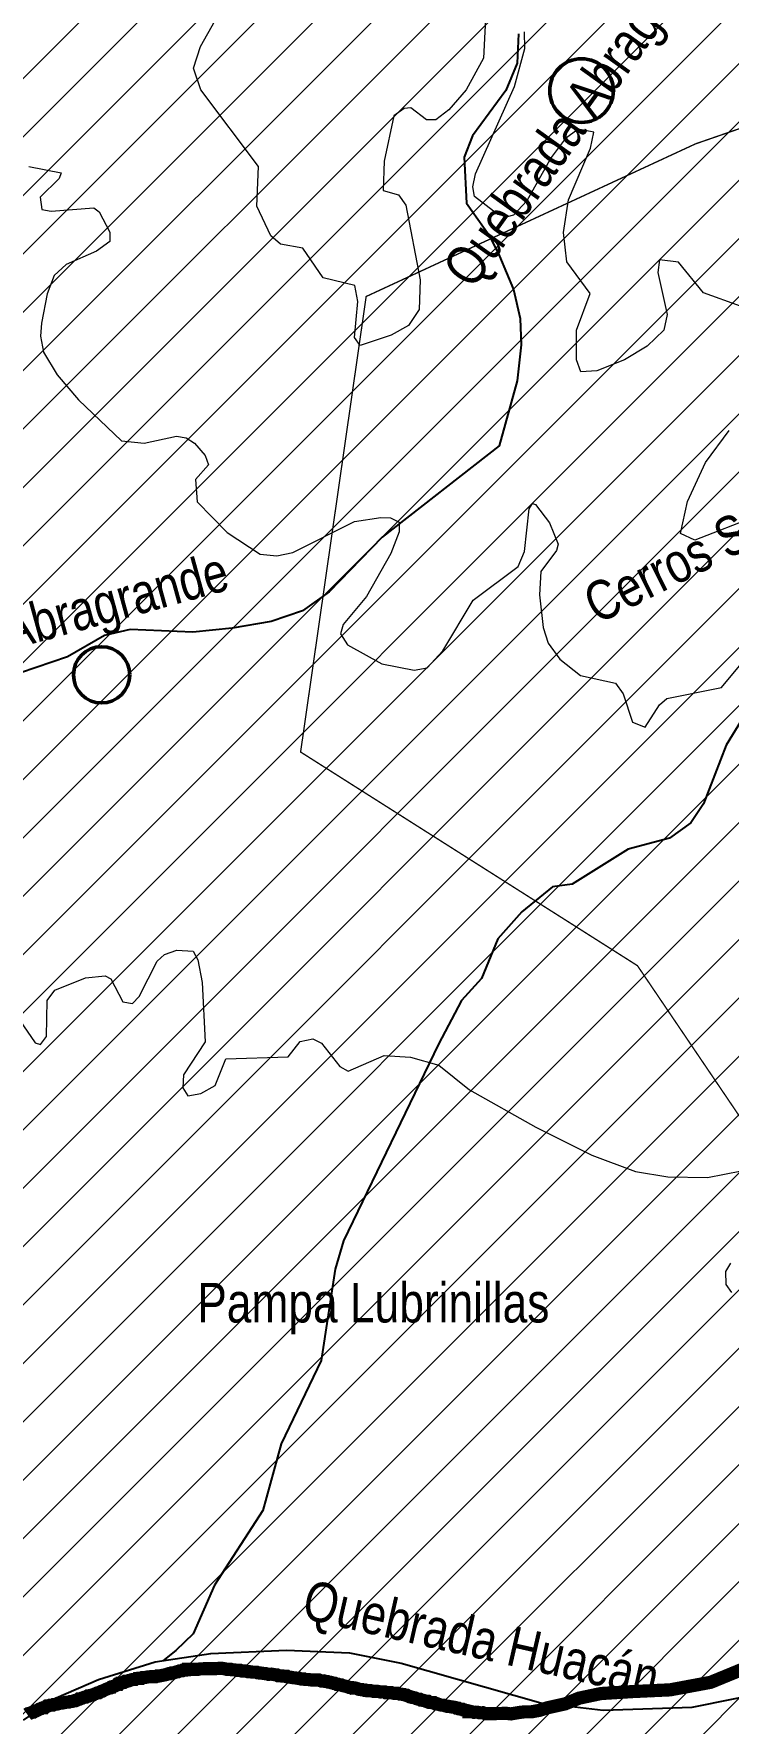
# Model space of a CAD drawing. Header units: feet. Extents: x -72 to 1107026, y -16 to 8357890.
# Drawn here: x 786460 to 791715, y 8214021 to 8226806 of the extents above; entities that cross this region are included whole.
import ezdxf

# ---------------------------------------------------------------- set-up
doc = ezdxf.new("R2010")
doc.units = ezdxf.units.FT
doc.header["$LTSCALE"] = 10
doc.header["$MEASUREMENT"] = 0
doc.linetypes.add('EJE ESC 25 000$0${ Offset Lines }', pattern=[0])
for name, color, linetype in [('_ubic.ref.nombres de PE', 7, 'CONTINUOUS'), ('AUTODEMA-inf. cofopri-Rural-PSAD', 190, 'CONTINUOUS'), ('HUELLA-MINA-PP-BUSQUEDA CATASTRAL', 34, 'CONTINUOUS'), ('INEI-PROV-PSAD56', 7, 'CONTINUOUS')]:
    doc.layers.add(name, color=color, linetype=linetype)
for name, color, linetype, lineweight in [('CURVAS_PERU_500_PSAD-18', 23, 'CONTINUOUS', 5), ('Hidrografia-IGN-QUEBRADAS', 151, 'CONTINUOUS', 25), ('INEI-DIS-AREQ', 252, 'CONTINUOUS', 9), ('Texto Toponimia IGN', 251, 'CONTINUOUS', 0)]:
    doc.layers.add(name, color=color, linetype=linetype, lineweight=lineweight)
doc.styles.add('SWILL721', font='swissi.ttf')

msp = doc.modelspace()

# ---------------------------------------------------------------- hatches: boundary and pattern name
at = {"layer": 'AUTODEMA-inf. cofopri-Rural-PSAD', "lineweight": 5}
h = msp.add_hatch(dxfattribs=at)
h.set_pattern_fill('ANSI31', color=256, scale=2500)
h.paths.add_polyline_path([(753238, 8156793), (753322, 8156780), (753238, 8156793), (761252, 8177664), (761485, 8177877), (761891, 8178033), (762006, 8178099), (762145, 8178160), (762278, 8178215), (762392, 8178274), (762497, 8178357), (762589, 8178469), (762675, 8178563), (762762, 8178662), (762856, 8178741), (762966, 8178847), (763062, 8178931), (763167, 8179043), (763215, 8179157), (763254, 8179284), (763292, 8179406), (763323, 8179543), (763341, 8179672), (763349, 8179797), (763400, 8179962), (763448, 8180102), (763499, 8180234), (763573, 8180363), (763635, 8180490), (763719, 8180589), (763826, 8180681), (763928, 8180774), (764019, 8180866), (764121, 8180950), (764228, 8181026), (764338, 8181097), (764444, 8181168), (764559, 8181213), (764712, 8181269), (764839, 8181335), (764956, 8181398), (765071, 8181451), (765175, 8181550), (765244, 8181660), (765315, 8181776), (765354, 8181893), (765389, 8182013), (765390, 8182140), (765377, 8182262), (765342, 8182396), (765286, 8182546), (765225, 8182684), (765197, 8182808), (765187, 8182943), (765170, 8183067), (765142, 8183205), (765114, 8183355), (765122, 8183484), (765143, 8183642), (765150, 8183779), (765168, 8183908), (765199, 8184028), (765243, 8184165), (765278, 8184310), (765332, 8184449), (765386, 8184576), (765432, 8184714), (765467, 8184853), (765513, 8184978), (765575, 8185115), (765661, 8185237), (765751, 8185338), (765852, 8185419), (765985, 8185503), (766099, 8185572), (766232, 8185655), (766299, 8185789), (767271, 8186800), (767271, 8186947), (767297, 8187069), (767333, 8187214), (767379, 8187334), (767466, 8187468), (767519, 8187582), (767578, 8187702), (767631, 8187831), (767690, 8187961), (767739, 8188095), (767779, 8188220), (767853, 8188349), (767930, 8188476), (768029, 8188550), (768144, 8188601), (768268, 8188621), (768396, 8188684), (768525, 8188666), (768648, 8188684), (768729, 8188803), (768760, 8188933), (768775, 8189055), (768816, 8189187), (768865, 8189314), (768913, 8189448), (768946, 8189596), (769010, 8189708), (769110, 8189804), (769242, 8189855), (769369, 8189839), (769435, 8190402), (769242, 8190676), (768955, 8190796), (768850, 8191044), (768727, 8191405), (768791, 8192051), (769355, 8193016), (769774, 8193584), (769715, 8193854), (770015, 8194180), (770358, 8194460), (770593, 8194855), (771149, 8195508), (771339, 8195882), (771620, 8196321), (772139, 8196529), (772271, 8196571), (772518, 8196829), (772893, 8197299), (773001, 8197468), (773083, 8197912), (773128, 8198271), (773053, 8198668), (772961, 8199048), (772784, 8199431), (772552, 8199747), (772403, 8199923), (772344, 8200269), (772420, 8200524), (772438, 8201124), (772378, 8201509), (772320, 8201525), (771949, 8202389), (771948, 8203291), (771835, 8204086), (771949, 8205175), (771912, 8205868), (771936, 8206678), (771927, 8207524), (771977, 8207815), (772140, 8208229), (772310, 8208881), (772199, 8209183), (771898, 8209610), (771718, 8210093), (771643, 8210618), (770734, 8212243), (770420, 8212760), (770332, 8213330), (770439, 8213909), (770573, 8214159), (770693, 8214428), (770826, 8214682), (770933, 8214964), (771027, 8215231), (771060, 8215528), (771028, 8215800), (771023, 8215945), (771008, 8216090), (770944, 8216217), (770904, 8216392), (770519, 8217145), (770239, 8217796), (770023, 8218086), (769663, 8218545), (769449, 8218924), (769225, 8219439), (769296, 8219810), (769534, 8220281), (769800, 8220721), (770123, 8220961), (770236, 8221108), (770301, 8221212), (770355, 8221316), (770388, 8221417), (770506, 8221516), (770614, 8221596), (770683, 8221720), (770695, 8221911), (770696, 8222074), (770699, 8222211), (770790, 8222424), (770811, 8222568), (770823, 8222774), (770781, 8222973), (770744, 8223095), (770724, 8223248), (770687, 8223365), (770609, 8223513), (770566, 8223607), (770536, 8223648), (770519, 8223803), (770420, 8224061), (770417, 8224114), (770411, 8224346), (770326, 8224585), (770246, 8224784), (770250, 8224878), (770152, 8225049), (770105, 8225286), (769944, 8225912), (769917, 8226101), (769939, 8226683), (769870, 8226978), (769847, 8227388), (769974, 8227697), (770102, 8227836), (770156, 8227935), (770134, 8228072), (770014, 8228391), (770087, 8228555), (770259, 8228867), (770494, 8228977), (770568, 8228972), (770670, 8228991), (770967, 8229392), (771170, 8229797), (771390, 8230281), (771541, 8230796), (771638, 8231110), (771649, 8231265), (771605, 8231522), (771627, 8231763), (771687, 8231964), (771722, 8232157), (771735, 8232337), (771693, 8232515), (771625, 8232625), (771600, 8233022), (771587, 8233284), (771570, 8233434), (771556, 8233673), (771538, 8233961), (771479, 8234294), (771495, 8234446), (771537, 8234647), (771589, 8234753), (771628, 8234908), (771626, 8235023), (771663, 8235221), (771705, 8235358), (771731, 8235452), (771806, 8235660), (771892, 8235916), (771915, 8235992), (771929, 8236129), (771913, 8236376), (771884, 8236602), (771862, 8236752), (771822, 8236938), (771796, 8237134), (771804, 8237182), (771883, 8237286), (771904, 8237405), (771913, 8237507), (771903, 8237629), (771894, 8237698), (771889, 8237802), (771827, 8237968), (771792, 8238039), (771813, 8238197), (771839, 8238311), (771838, 8238486), (771839, 8238639), (771824, 8238728), (771772, 8238886), (771717, 8239024), (771631, 8239192), (771615, 8239378), (771621, 8239502), (771614, 8239619), (771605, 8239731), (771569, 8239792), (771550, 8239932), (771551, 8240029), (771481, 8240238), (771522, 8240563), (771488, 8241022), (771468, 8241305), (820278, 8241691), (830577, 8202812), (830340, 8202672), (830000, 8202586), (829662, 8202548), (829318, 8202317), (829158, 8201793), (829053, 8201507), (828905, 8201367), (828322, 8201192), (827978, 8200961), (827919, 8200578), (827797, 8199716), (827643, 8199383), (827293, 8198961), (826996, 8198681), (826979, 8198104), (826868, 8197578), (826760, 8197196), (826743, 8196619), (826868, 8195942), (827189, 8195377), (827277, 8195085), (827159, 8194367), (827146, 8193935), (827234, 8193643), (827319, 8193256), (827453, 8192915), (827398, 8192676), (827291, 8192294), (827132, 8191818), (827119, 8191385), (827194, 8190661), (827090, 8190376), (826836, 8189950), (826722, 8189328), (826756, 8188846), (826641, 8188224), (826583, 8187889), (826334, 8187608), (826127, 8187133), (825918, 8186561), (825905, 8186129), (826032, 8185548), (825868, 8184879), (825858, 8184542), (825847, 8184158), (826032, 8183912), (826069, 8183526), (826047, 8182805), (826078, 8182227), (826108, 8181600), (826048, 8181217), (825801, 8180984), (825747, 8180793), (825636, 8180315), (825796, 8179204), (825684, 8178678), (825668, 8178149), (825657, 8177765), (825548, 8177335), (825244, 8176815), (825086, 8176386), (824977, 8175956), (824725, 8175579), (824520, 8175152), (824114, 8174443), (823712, 8173877), (823407, 8173357), (823324, 8172960), (823317, 8172729), (823307, 8172399), (823238, 8171852), (823314, 8171473), (823304, 8171154), (823327, 8170950), (823289, 8170632), (823310, 8170370), (823402, 8170016), (823586, 8169548), (823710, 8169280), (823662, 8168785), (823750, 8168195), (823303, 8168147), (822930, 8167996), (822690, 8167863), (822198, 8167624), (822071, 8167460), (821892, 8167381), (821672, 8167229), (821518, 8167084), (821383, 8166920), (821310, 8166661), (821229, 8166477), (821265, 8166226), (821329, 8166168), (821371, 8165998), (821374, 8165793), (821214, 8165770), (821034, 8165673), (820575, 8165630), (820470, 8165568), (820330, 8165544), (820169, 8165484), (819982, 8165480), (819805, 8165485), (819700, 8165414), (819649, 8165285), (819644, 8165108), (819667, 8164939), (819671, 8164762), (819732, 8164620), (819765, 8164469), (819741, 8164302), (819684, 8164248), (819479, 8164273), (819273, 8164260), (819038, 8164211), (818867, 8164134), (818823, 8164107), (818741, 8164036), (818708, 8164001), (818677, 8163932), (818710, 8163874), (818719, 8163764), (818731, 8163685), (818688, 8163660), (818637, 8163650), (818578, 8163656), (818522, 8163649), (818440, 8163596), (818419, 8163540), (818393, 8163433), (818298, 8163327), (818245, 8163363), (818164, 8163435), (818136, 8163489), (818129, 8163542), (818096, 8163606), (818046, 8163683), (817988, 8163732), (817894, 8163801), (817840, 8163741), (817832, 8163692), (817948, 8163198), (817963, 8163142), (817897, 8163112), (817789, 8163046), (817781, 8162998), (817730, 8162927), (817678, 8162897), (817592, 8162870), (817454, 8162902), (817393, 8162912), (817340, 8162910), (817312, 8162864), (817276, 8162829), (817252, 8162781), (817206, 8162736), (817116, 8162650), (817080, 8162604), (816998, 8162546), (816927, 8162529), (816831, 8162586), (816762, 8162655), (816699, 8162684), (816646, 8162707), (816575, 8162751), (816511, 8162744), (816411, 8162673), (816342, 8162595), (816313, 8162529), (816262, 8162412), (816108, 8162337), (816052, 8162315), (815981, 8162315), (815917, 8162285), (815807, 8162276), (815739, 8162310), (815638, 8162382), (815595, 8162443), (815534, 8162451), (815488, 8162492), (815433, 8162536), (815341, 8162496), (815286, 8162397), (815285, 8162290), (815182, 8162139), (815129, 8162124), (815020, 8162160), (814969, 8162143), (814915, 8162151), (814818, 8162129), (814661, 8162171), (814608, 8162204), (814465, 8162246), (814361, 8162265), (814167, 8162243), (813989, 8162194), (813856, 8162085), (813702, 8161985), (813124, 8161923), (812911, 8161706), (812856, 8161618), (812749, 8161540), (812492, 8161534), (812443, 8161524), (812367, 8161515), (812252, 8161510), (812150, 8161471), (812066, 8161443), (811936, 8161388), (811813, 8161338), (811757, 8161367), (811669, 8161438), (811510, 8161415), (811342, 8161337), (811245, 8161204), (811131, 8161124), (810849, 8161076), (810322, 8160943), (809995, 8160714), (809741, 8160678), (809493, 8160697), (809213, 8160705), (808932, 8160676), (808648, 8160621), (808530, 8160579), (808408, 8160546), (808227, 8160477), (808120, 8160465), (808005, 8160428), (807949, 8160451), (807748, 8160486), (807591, 8160502), (807337, 8160435), (807016, 8160247), (806896, 8160192), (806747, 8160074), (806681, 8160046), (806538, 8159999), (806377, 8159904), (806147, 8159906), (805415, 8159960), (805112, 8159977), (804565, 8160002), (804080, 8160025), (803956, 8160045), (803836, 8160005), (803684, 8159964), (803497, 8159761), (803367, 8159762), (803227, 8159787), (802920, 8159966), (802800, 8159994), (802680, 8160027), (802548, 8160058), (802424, 8160101), (802312, 8160152), (802195, 8160221), (802083, 8160290), (801956, 8160316), (801818, 8160295), (801688, 8160293), (801556, 8160247), (801423, 8160212), (801291, 8160159), (801159, 8160106), (800787, 8160136), (800463, 8160229), (800277, 8160263), (800072, 8160269), (799744, 8160251), (799483, 8160249), (799221, 8160248), (798949, 8160191), (798686, 8160152), (798410, 8160168), (798290, 8160204), (798148, 8160212), (798023, 8160253), (797876, 8160243), (797751, 8160192), (797611, 8160213), (797496, 8160274), (797323, 8160236), (797183, 8160081), (797053, 8159952), (796859, 8159878), (796714, 8159805), (796661, 8159693), (796625, 8159558), (796551, 8159432), (796413, 8159345), (796273, 8159351), (796136, 8159369), (796011, 8159432), (795892, 8159481), (795767, 8159545), (795647, 8159580), (795531, 8159639), (795391, 8159662), (795256, 8159634), (795083, 8159561), (794973, 8159508), (794881, 8159383), (794743, 8159228), (794634, 8159150), (794486, 8159150), (794377, 8159214), (794229, 8159227), (794087, 8159186), (793965, 8159158), (793830, 8159143), (793685, 8159172), (793580, 8159268), (793535, 8159388), (793533, 8159520), (793530, 8159657), (793548, 8159797), (793528, 8160067), (793457, 8160189), (793366, 8160285), (793249, 8160375), (793130, 8160431), (792862, 8160424), (792730, 8160378), (792470, 8160226), (792221, 8160229), (792150, 8160361), (792025, 8160394), (791895, 8160369), (791742, 8160344), (791615, 8160278), (791345, 8160296), (791121, 8160303), (791002, 8160353), (790927, 8160356), (790776, 8160295), (790573, 8160086), (790487, 8160014), (790335, 8159935), (790156, 8159875), (789933, 8159891), (789628, 8159994), (789403, 8160091), (789337, 8160215), (789139, 8160376), (788987, 8160391), (788855, 8160613), (788850, 8160750), (788898, 8160900), (788728, 8161037), (788593, 8161048), (788476, 8161094), (788331, 8161107), (788207, 8161079), (788072, 8161089), (787996, 8161188), (787900, 8161371), (787828, 8161534), (787714, 8161613), (787483, 8161754), (787368, 8161805), (787254, 8161881), (787122, 8161935), (787007, 8162011), (786888, 8162072), (786771, 8162121), (786667, 8162202), (786552, 8162248), (786425, 8162271), (786298, 8162223), (786203, 8162137), (786107, 8162061), (786051, 8162173), (786043, 8162338), (786150, 8162401), (786275, 8162485), (786339, 8162597), (786237, 8162665), (786110, 8162638), (785990, 8162577), (785868, 8162597), (785746, 8162615), (785622, 8162654), (785500, 8162672), (785362, 8162654), (785199, 8162603), (785082, 8162565), (784960, 8162540), (784835, 8162500), (784720, 8162436), (784596, 8162358), (784484, 8162277), (784379, 8162190), (784275, 8162114), (784160, 8162036), (784043, 8161954), (783938, 8161886), (783826, 8161812), (783699, 8161747), (783582, 8161693), (783449, 8161676), (783342, 8161607), (783271, 8161452), (783225, 8161328), (783179, 8161206), (783138, 8161082), (783097, 8160957), (783061, 8160830), (782974, 8160718), (782855, 8160675), (782725, 8160670), (782582, 8160648), (782463, 8160615), (782353, 8160549), (782259, 8160460), (782078, 8160260), (782029, 8160143), (781968, 8160031), (781907, 8159917), (781846, 8159810), (781751, 8159699), (781639, 8159610), (781573, 8159503), (781506, 8159396), (781422, 8159300), (781295, 8159285), (781170, 8159283), (781058, 8159227), (781035, 8159095), (780966, 8158947), (780910, 8158818), (780843, 8158678), (780719, 8158676), (780643, 8158773), (780548, 8158676), (780492, 8158534), (780489, 8158409), (780563, 8158292), (780456, 8158221), (780372, 8158130), (780275, 8158051), (780148, 8158062), (780033, 8158141), (779893, 8158142), (779769, 8158106), (779649, 8158042), (779555, 8157953), (779448, 8157872), (779391, 8157763), (779345, 8157649), (779294, 8157529), (779236, 8157415), (779123, 8157309), (778981, 8157250), (778859, 8157212), (778734, 8157164), (778607, 8157144), (778479, 8157144), (778332, 8157180), (778375, 8156898), (778164, 8156936), (778158, 8156802), (778130, 8156675), (778140, 8156545), (778112, 8156426), (778050, 8156319), (778063, 8156169), (777986, 8156065), (777961, 8155941), (777902, 8155786), (777843, 8155676), (777795, 8155562), (777705, 8155466), (777593, 8155359), (777509, 8155263), (777417, 8155159), (777305, 8155070), (777239, 8154938), (777216, 8154806), (777159, 8154686), (777093, 8154552), (777034, 8154440), (776983, 8154298), (776922, 8154161), (776873, 8154016), (776779, 8153937), (776659, 8153838), (776605, 8153711), (776592, 8153572), (776612, 8153434), (776630, 8153310), (776609, 8153183), (776586, 8153051), (776545, 8152921), (776515, 8152794), (776494, 8152637), (776486, 8152507), (776478, 8152344), (776437, 8152225), (776573, 8151681), (776106, 8151111), (775463, 8150015), (775273, 8149577), (775253, 8149427), (774951, 8149779), (774716, 8150004), (774511, 8150120), (774293, 8150189), (774009, 8150343), (773986, 8150653), (773898, 8150715), (773679, 8150366), (773524, 8150449), (773583, 8150865), (773302, 8151090), (773079, 8151190), (772903, 8151351), (772690, 8151485), (772613, 8151651), (772759, 8151759), (772737, 8151864), (772352, 8152136), (772085, 8152058), (771824, 8152119), (771653, 8152170), (771611, 8152333), (771212, 8152458), (770986, 8152496), (770745, 8152533), (770505, 8152618), (770212, 8152721), (769864, 8152789), (769676, 8152849), (769529, 8152895), (769298, 8152965), (769056, 8153020), (768826, 8153067), (768593, 8153122), (768350, 8153228), (768122, 8153296), (767859, 8153352), (767629, 8153412), (767406, 8153493), (767171, 8153558), (766938, 8153643), (766714, 8153723), (766443, 8153849), (766241, 8153940), (766040, 8153990), (765798, 8154065), (765568, 8154146), (765335, 8154198), (765105, 8154273), (764987, 8154344), (764570, 8154454), (764357, 8154514), (764080, 8154590), (763867, 8154638), (763662, 8154698), (763479, 8154729), (763070, 8154817), (762778, 8154929), (762461, 8154975), (762334, 8155019), (762093, 8155094), (761838, 8155171), (761596, 8155180), (761345, 8155237), (761116, 8155269), (760846, 8155361), (760587, 8155419), (760351, 8155487), (760119, 8155512), (759916, 8155493), (759629, 8155574), (759372, 8155594), (759166, 8155611), (758956, 8155664), (758687, 8155803), (758456, 8155889), (758210, 8155960), (757946, 8156005), (757689, 8156063), (757532, 8156107), (757276, 8156170), (757050, 8156236), (756864, 8156260), (756611, 8156328), (756385, 8156381), (756113, 8156398), (755975, 8156433), (755622, 8156463), (755391, 8156486), (755152, 8156526), (754896, 8156606), (754586, 8156660), (754380, 8156712), (754159, 8156752), (753964, 8156794), (753322, 8156780)])

# ---------------------------------------------------------------- linework, layer by layer
at = {"layer": '_ubic.ref.nombres de PE', "color": 2, "lineweight": 50}
for centre, radius in [((790605, 8226376), 241), ((786973, 8221955), 213)]:
    msp.add_circle(centre, radius, dxfattribs=at)
at = {"layer": 'CURVAS_PERU_500_PSAD-18'}
for points in [[(789882, 8227021), (789864, 8226622), (789732, 8226383), (789601, 8226231), (789502, 8226156), (789431, 8226156), (789312, 8226245), (789263, 8226241), (789184, 8226185), (789112, 8225843), (789105, 8225619), (789219, 8225588), (789276, 8225509), (789384, 8224944), (789375, 8224720), (789295, 8224598), (789164, 8224525), (788929, 8224448), (788886, 8224507), (788911, 8224780), (788889, 8224901), (788650, 8224959), (788497, 8225185), (788328, 8225213), (788253, 8225278), (788147, 8225502), (788160, 8225802), (787725, 8226381), (787668, 8226545), (787722, 8226710), (787832, 8226906)], [(791807, 8224745), (791527, 8224847), (791338, 8225078), (791194, 8225095), (791183, 8224999), (791254, 8224683), (791227, 8224563), (791101, 8224443), (790930, 8224339), (790721, 8224256), (790600, 8224247), (790566, 8224339), (790567, 8224563), (790669, 8224842), (790493, 8225080), (790468, 8225302), (790506, 8225549), (790673, 8225940), (790698, 8226061), (790580, 8226084), (790480, 8226010), (790374, 8225871), (790191, 8225543), (790090, 8225434), (790043, 8225420), (789971, 8225439), (789794, 8225575), (789782, 8225648), (789803, 8225746), (790098, 8226408), (790176, 8226696), (790173, 8226821)], [(786423, 8225802), (786666, 8225754), (786652, 8225710), (786509, 8225571), (786520, 8225477), (786592, 8225463), (786915, 8225489), (786955, 8225460), (787035, 8225305), (787036, 8225233), (786934, 8225161), (786706, 8225061), (786614, 8224978), (786561, 8224838), (786519, 8224617), (786510, 8224518), (786533, 8224396), (786638, 8224226), (786799, 8224035), (787123, 8223725), (787294, 8223709), (787539, 8223760), (787612, 8223749), (787675, 8223709), (787756, 8223615), (787781, 8223545), (787683, 8223434), (787697, 8223263), (787924, 8223031), (788174, 8222868), (788298, 8222855), (788419, 8222882), (788887, 8223116), (789085, 8223146), (789160, 8223143), (789225, 8223111), (789224, 8223037), (789161, 8222874), (788977, 8222548), (788802, 8222336), (788781, 8222265), (788833, 8222183), (789094, 8222038), (789339, 8221991), (789437, 8222009), (789555, 8222136), (789786, 8222521), (790125, 8222774), (790172, 8222888), (790208, 8223211), (790234, 8223251), (790257, 8223243), (790363, 8223105), (790427, 8222943), (790415, 8222895), (790297, 8222736), (790286, 8222561), (790314, 8222313), (790353, 8222195), (790440, 8222073), (790597, 8221950), (790863, 8221891), (790919, 8221810), (790990, 8221597), (791087, 8221559), (791194, 8221727), (791251, 8221776), (791665, 8221859), (791839, 8222068)], [(791928, 8223155), (791463, 8222975), (791353, 8223025), (791407, 8223267), (791544, 8223561), (791721, 8223803)], [(786294, 8219428), (786470, 8219169), (786512, 8219158), (786555, 8219217), (786560, 8219491), (786619, 8219569), (786851, 8219661), (786999, 8219678), (787042, 8219655), (787135, 8219480), (787208, 8219468), (787258, 8219522), (787394, 8219788), (787449, 8219838), (787543, 8219871), (787666, 8219864), (787701, 8219799), (787734, 8219628), (787758, 8219178)], [(787758, 8219178), (787592, 8218928), (787589, 8218829), (787626, 8218768), (787723, 8218787), (787832, 8218847), (787914, 8219048), (788386, 8219064), (788476, 8219180), (788571, 8219201), (788637, 8219167), (788775, 8218990), (788840, 8218955), (789111, 8219075), (789310, 8219063), (789526, 8219001), (789758, 8218814), (790260, 8218532), (790684, 8218320), (791012, 8218196), (791258, 8218156), (791558, 8218150), (792072, 8218251)], [(791732, 8217502), (791695, 8217441), (791698, 8217341), (791740, 8217282)]]:
    msp.add_lwpolyline(points, dxfattribs=at)
at = {"layer": 'Hidrografia-IGN-QUEBRADAS'}
msp.add_line((787534, 8214571), (787437, 8214494), dxfattribs=at)
for points in [[(790128, 8226806), (790119, 8226583), (790032, 8226376), (789781, 8226035), (789717, 8225873), (789734, 8225525), (789906, 8225281), (789984, 8225124), (790089, 8224870), (790141, 8224652), (790148, 8224452), (790119, 8224179), (789981, 8223689), (789095, 8222997), (788696, 8222583), (788493, 8222439), (788257, 8222358), (787962, 8222307), (787663, 8222278), (787189, 8222298), (786995, 8222252), (786714, 8222090), (786360, 8221971)], [(791952, 8221833), (791700, 8221423), (791529, 8220980), (791433, 8220834), (791271, 8220720), (790958, 8220635), (790533, 8220372), (790386, 8220351), (790154, 8220162), (789971, 8219956), (789847, 8219657), (789696, 8219491), (789522, 8219159), (788804, 8217673), (788741, 8217458), (788635, 8216767), (788333, 8216136), (788193, 8215631), (787828, 8215065), (787666, 8214699), (787534, 8214571)], [(786381, 8214045), (786629, 8214213), (786950, 8214352), (787379, 8214486), (787799, 8214548), (788373, 8214573), (788848, 8214554), (789240, 8214477), (790298, 8214176), (790769, 8214120), (791443, 8214143), (792079, 8214272)]]:
    msp.add_lwpolyline(points, dxfattribs=at)
at = {"layer": 'HUELLA-MINA-PP-BUSQUEDA CATASTRAL', "linetype": 'EJE ESC 25 000$0${ Offset Lines }', "lineweight": 20, "ltscale": 5, "const_width": 10}
msp.add_lwpolyline([(788975, 8224818), (791467, 8225973), (793628, 8226721), (797975, 8226131), (797183, 8224015), (796640, 8221758), (797041, 8220035), (796598, 8218346), (797615, 8216669), (797068, 8213615), (794715, 8214039), (793385, 8216275), (791028, 8219754), (788479, 8221371)], close=True, dxfattribs=at)
at = {"layer": 'INEI-DIS-AREQ'}
msp.add_lwpolyline([(791869, 8214449), (791582, 8214331), (791275, 8214274), (790993, 8214261), (790752, 8214246), (790586, 8214211), (790481, 8214168), (790346, 8214138), (790287, 8214119), (790228, 8214108), (790177, 8214108), (790135, 8214103), (790071, 8214092), (790038, 8214096), (790027, 8214096), (789982, 8214095), (789937, 8214094), (789911, 8214094), (789904, 8214094), (789896, 8214094), (789884, 8214093), (789879, 8214093), (789858, 8214101), (789849, 8214100), (789833, 8214100), (789825, 8214103), (789813, 8214105), (789805, 8214105), (789792, 8214104), (789783, 8214109), (789772, 8214109), (789752, 8214109), (789752, 8214114), (789744, 8214116), (789739, 8214116), (789729, 8214118), (789717, 8214123), (789709, 8214123), (789703, 8214127), (789689, 8214128), (789678, 8214130), (789671, 8214135), (789658, 8214135), (789651, 8214140), (789630, 8214144), (789625, 8214144), (789610, 8214147), (789600, 8214149), (789587, 8214149), (789564, 8214156), (789559, 8214158), (789545, 8214158), (789537, 8214160), (789521, 8214165), (789509, 8214170), (789498, 8214170), (789489, 8214177), (789473, 8214177), (789453, 8214179), (789443, 8214187), (789432, 8214186), (789418, 8214191), (789410, 8214194), (789390, 8214196), (789380, 8214203), (789370, 8214203), (789354, 8214208), (789344, 8214213), (789326, 8214217), (789321, 8214217), (789309, 8214222), (789303, 8214222), (789293, 8214227), (789285, 8214232), (789278, 8214232), (789271, 8214234), (789260, 8214239), (789253, 8214239), (789242, 8214241), (789232, 8214241), (789227, 8214243), (789214, 8214248), (789202, 8214248), (789195, 8214248), (789184, 8214248), (789170, 8214252), (789161, 8214252), (789136, 8214252), (789124, 8214252), (789113, 8214259), (789096, 8214259), (789083, 8214258), (789060, 8214263), (789038, 8214263), (789028, 8214263), (789012, 8214267), (789002, 8214267), (788992, 8214267), (788982, 8214267), (788970, 8214272), (788959, 8214271), (788945, 8214276), (788934, 8214276), (788919, 8214278), (788909, 8214283), (788891, 8214288), (788886, 8214288), (788870, 8214287), (788863, 8214292), (788847, 8214292), (788835, 8214297), (788827, 8214299), (788817, 8214302), (788797, 8214306), (788787, 8214311), (788767, 8214313), (788762, 8214316), (788751, 8214316), (788738, 8214323), (788729, 8214323), (788716, 8214328), (788711, 8214328), (788701, 8214332), (788690, 8214332), (788681, 8214337), (788667, 8214337), (788663, 8214339), (788655, 8214342), (788642, 8214341), (788635, 8214341), (788624, 8214346), (788617, 8214349), (788605, 8214348), (788594, 8214348), (788580, 8214348), (788575, 8214348), (788564, 8214348), (788539, 8214352), (788527, 8214352), (788506, 8214354), (788501, 8214357), (788483, 8214356), (788470, 8214361), (788458, 8214361), (788435, 8214365), (788425, 8214365), (788412, 8214368), (788394, 8214370), (788376, 8214373), (788372, 8214377), (788357, 8214377), (788346, 8214379), (788332, 8214379), (788319, 8214381), (788309, 8214381), (788298, 8214388), (788286, 8214388), (788256, 8214393), (788245, 8214392), (788233, 8214392), (788215, 8214397), (788208, 8214397), (788179, 8214401), (788172, 8214401), (788154, 8214403), (788144, 8214408), (788116, 8214408), (788101, 8214410), (788091, 8214412), (788078, 8214412), (788061, 8214417), (788050, 8214417), (788036, 8214416), (788025, 8214421), (788010, 8214421), (788000, 8214421), (787980, 8214425), (787975, 8214425), (787960, 8214425), (787949, 8214430), (787935, 8214430), (787921, 8214429), (787912, 8214432), (787901, 8214434), (787889, 8214436), (787878, 8214436), (787866, 8214436), (787861, 8214436), (787853, 8214436), (787843, 8214435), (787836, 8214435), (787826, 8214435), (787815, 8214435), (787808, 8214435), (787795, 8214435), (787783, 8214434), (787770, 8214434), (787760, 8214434), (787748, 8214434), (787737, 8214433), (787720, 8214433), (787707, 8214430), (787702, 8214430), (787694, 8214430), (787684, 8214430), (787672, 8214430), (787662, 8214429), (787653, 8214429), (787634, 8214429), (787623, 8214429), (787616, 8214429), (787614, 8214424), (787604, 8214423), (787599, 8214423), (787588, 8214423), (787581, 8214418), (787573, 8214418), (787563, 8214417), (787553, 8214412), (787548, 8214412), (787536, 8214409), (787531, 8214407), (787515, 8214401), (787501, 8214401), (787491, 8214396), (787480, 8214396), (787463, 8214390), (787456, 8214388), (787425, 8214382), (787410, 8214379), (787393, 8214379), (787382, 8214373), (787360, 8214373), (787355, 8214373), (787337, 8214373), (787324, 8214372), (787314, 8214370), (787299, 8214367), (787292, 8214367), (787284, 8214367), (787276, 8214361), (787264, 8214361), (787258, 8214361), (787248, 8214361), (787234, 8214360), (787226, 8214353), (787216, 8214353), (787206, 8214352), (787199, 8214350), (787183, 8214344), (787178, 8214344), (787166, 8214339), (787161, 8214339), (787153, 8214339), (787143, 8214331), (787135, 8214331), (787121, 8214323), (787108, 8214323), (787103, 8214315), (787090, 8214315), (787085, 8214309), (787071, 8214302), (787057, 8214299), (787053, 8214294), (787043, 8214293), (787038, 8214288), (787028, 8214286), (787020, 8214283), (787005, 8214277), (786990, 8214270), (786980, 8214264), (786970, 8214262), (786952, 8214251), (786942, 8214251), (786930, 8214246), (786915, 8214240), (786907, 8214235), (786888, 8214232), (786877, 8214227), (786867, 8214227), (786855, 8214219), (786845, 8214219), (786827, 8214211), (786822, 8214211), (786810, 8214205), (786799, 8214205), (786789, 8214197), (786777, 8214192), (786767, 8214192), (786759, 8214189), (786747, 8214186), (786737, 8214186), (786727, 8214182), (786716, 8214181), (786704, 8214180), (786694, 8214178), (786679, 8214175), (786674, 8214175), (786663, 8214175), (786648, 8214169), (786636, 8214166), (786630, 8214166), (786620, 8214164), (786611, 8214163), (786603, 8214158), (786589, 8214158), (786583, 8214158), (786568, 8214152), (786557, 8214152), (786550, 8214147), (786543, 8214139), (786533, 8214139), (786521, 8214136), (786513, 8214131), (786502, 8214128), (786495, 8214123), (786478, 8214115), (786473, 8214115), (786458, 8214105)], dxfattribs=at)
at = {"layer": 'INEI-PROV-PSAD56', "const_width": 100}
msp.add_lwpolyline([(791869, 8214449), (791582, 8214331), (791275, 8214274), (790993, 8214261), (790752, 8214246), (790586, 8214211), (790481, 8214168), (790346, 8214138), (790287, 8214119), (790228, 8214108), (790177, 8214108), (790135, 8214103), (790071, 8214092), (790038, 8214096), (790027, 8214096), (789982, 8214095), (789937, 8214094), (789911, 8214094), (789904, 8214094), (789896, 8214094), (789884, 8214093), (789879, 8214093), (789858, 8214101), (789849, 8214100), (789833, 8214100), (789825, 8214103), (789813, 8214105), (789805, 8214105), (789792, 8214104), (789783, 8214109), (789772, 8214109), (789752, 8214109), (789752, 8214114), (789744, 8214116), (789739, 8214116), (789729, 8214118), (789717, 8214123), (789709, 8214123), (789703, 8214127), (789689, 8214128), (789678, 8214130), (789671, 8214135), (789658, 8214135), (789651, 8214140), (789630, 8214144), (789625, 8214144), (789610, 8214147), (789600, 8214149), (789587, 8214149), (789564, 8214156), (789559, 8214158), (789545, 8214158), (789537, 8214160), (789521, 8214165), (789509, 8214170), (789498, 8214170), (789489, 8214177), (789473, 8214177), (789453, 8214179), (789443, 8214187), (789432, 8214186), (789418, 8214191), (789410, 8214194), (789390, 8214196), (789380, 8214203), (789370, 8214203), (789354, 8214208), (789344, 8214213), (789326, 8214217), (789321, 8214217), (789309, 8214222), (789303, 8214222), (789293, 8214227), (789285, 8214232), (789278, 8214232), (789271, 8214234), (789260, 8214239), (789253, 8214239), (789242, 8214241), (789232, 8214241), (789227, 8214243), (789214, 8214248), (789202, 8214248), (789195, 8214248), (789184, 8214248), (789170, 8214252), (789161, 8214252), (789136, 8214252), (789124, 8214252), (789113, 8214259), (789096, 8214259), (789083, 8214258), (789060, 8214263), (789038, 8214263), (789028, 8214263), (789012, 8214267), (789002, 8214267), (788992, 8214267), (788982, 8214267), (788970, 8214272), (788959, 8214271), (788945, 8214276), (788934, 8214276), (788919, 8214278), (788909, 8214283), (788891, 8214288), (788886, 8214288), (788870, 8214287), (788863, 8214292), (788847, 8214292), (788835, 8214297), (788827, 8214299), (788817, 8214302), (788797, 8214306), (788787, 8214311), (788767, 8214313), (788762, 8214316), (788751, 8214316), (788738, 8214323), (788729, 8214323), (788716, 8214328), (788711, 8214328), (788701, 8214332), (788690, 8214332), (788681, 8214337), (788667, 8214337), (788663, 8214339), (788655, 8214342), (788642, 8214341), (788635, 8214341), (788624, 8214346), (788617, 8214349), (788605, 8214348), (788594, 8214348), (788580, 8214348), (788575, 8214348), (788564, 8214348), (788539, 8214352), (788527, 8214352), (788506, 8214354), (788501, 8214357), (788483, 8214356), (788470, 8214361), (788458, 8214361), (788435, 8214365), (788425, 8214365), (788412, 8214368), (788394, 8214370), (788376, 8214373), (788372, 8214377), (788357, 8214377), (788346, 8214379), (788332, 8214379), (788319, 8214381), (788309, 8214381), (788298, 8214388), (788286, 8214388), (788256, 8214393), (788245, 8214392), (788233, 8214392), (788215, 8214397), (788208, 8214397), (788179, 8214401), (788172, 8214401), (788154, 8214403), (788144, 8214408), (788116, 8214408), (788101, 8214410), (788091, 8214412), (788078, 8214412), (788061, 8214417), (788050, 8214417), (788036, 8214416), (788025, 8214421), (788010, 8214421), (788000, 8214421), (787980, 8214425), (787975, 8214425), (787960, 8214425), (787949, 8214430), (787935, 8214430), (787921, 8214429), (787912, 8214432), (787901, 8214434), (787889, 8214436), (787878, 8214436), (787866, 8214436), (787861, 8214436), (787853, 8214436), (787843, 8214435), (787836, 8214435), (787826, 8214435), (787815, 8214435), (787808, 8214435), (787795, 8214435), (787783, 8214434), (787770, 8214434), (787760, 8214434), (787748, 8214434), (787737, 8214433), (787720, 8214433), (787707, 8214430), (787702, 8214430), (787694, 8214430), (787684, 8214430), (787672, 8214430), (787662, 8214429), (787653, 8214429), (787634, 8214429), (787623, 8214429), (787616, 8214429), (787614, 8214424), (787604, 8214423), (787599, 8214423), (787588, 8214423), (787581, 8214418), (787573, 8214418), (787563, 8214417), (787553, 8214412), (787548, 8214412), (787536, 8214409), (787531, 8214407), (787515, 8214401), (787501, 8214401), (787491, 8214396), (787480, 8214396), (787463, 8214390), (787456, 8214388), (787425, 8214382), (787410, 8214379), (787393, 8214379), (787382, 8214373), (787360, 8214373), (787355, 8214373), (787337, 8214373), (787324, 8214372), (787314, 8214370), (787299, 8214367), (787292, 8214367), (787284, 8214367), (787276, 8214361), (787264, 8214361), (787258, 8214361), (787248, 8214361), (787234, 8214360), (787226, 8214353), (787216, 8214353), (787206, 8214352), (787199, 8214350), (787183, 8214344), (787178, 8214344), (787166, 8214339), (787161, 8214339), (787153, 8214339), (787143, 8214331), (787135, 8214331), (787121, 8214323), (787108, 8214323), (787103, 8214315), (787090, 8214315), (787085, 8214309), (787071, 8214302), (787057, 8214299), (787053, 8214294), (787043, 8214293), (787038, 8214288), (787028, 8214286), (787020, 8214283), (787005, 8214277), (786990, 8214270), (786980, 8214264), (786970, 8214262), (786952, 8214251), (786942, 8214251), (786930, 8214246), (786915, 8214240), (786907, 8214235), (786888, 8214232), (786877, 8214227), (786867, 8214227), (786855, 8214219), (786845, 8214219), (786827, 8214211), (786822, 8214211), (786810, 8214205), (786799, 8214205), (786789, 8214197), (786777, 8214192), (786767, 8214192), (786759, 8214189), (786747, 8214186), (786737, 8214186), (786727, 8214182), (786716, 8214181), (786704, 8214180), (786694, 8214178), (786679, 8214175), (786674, 8214175), (786663, 8214175), (786648, 8214169), (786636, 8214166), (786630, 8214166), (786620, 8214164), (786611, 8214163), (786603, 8214158), (786589, 8214158), (786583, 8214158), (786568, 8214152), (786557, 8214152), (786550, 8214147), (786543, 8214139), (786533, 8214139), (786521, 8214136), (786513, 8214131), (786502, 8214128), (786495, 8214123), (786478, 8214115), (786473, 8214115), (786458, 8214105), (786447, 8214104), (786437, 8214099), (786417, 8214094), (786410, 8214089)], dxfattribs=at)

# ---------------------------------------------------------------- texts
at = {"layer": 'Texto Toponimia IGN', "style": 'SWILL721', "width": 0.8}
for s, rotation, p in [('Quebrada Abragrande', 54.328, (789781, 8224864)), ('Cerros Satranal', 26.5703, (790724, 8222335)), ('Q. Abragrande', 15.4207, (785838, 8222020)), ('Quebrada Huacán', 347.1874, (788478, 8214818))]:
    msp.add_text(s, height=300, rotation=rotation, dxfattribs=at).set_placement(p)
msp.add_text('Pampa Lubrinillas', height=300, dxfattribs=at).set_placement((787697, 8217054))

doc.saveas('drawing.dxf')
